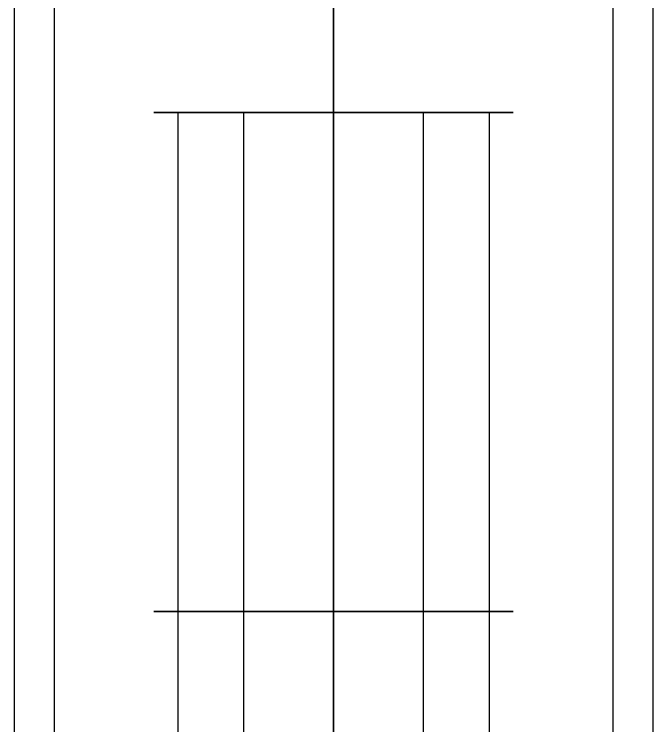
# Model space of a CAD drawing. Header units: millimetres. Extents: x -17 to 2899, y 470 to 2182.
# Drawn here: x 1173.6 to 1189.6, y 487.82 to 505.65 of the extents above; entities that cross this region are included whole.
import ezdxf

# ---------------------------------------------------------------- set-up
doc = ezdxf.new("R2010")
doc.units = ezdxf.units.MM
doc.header["$MEASUREMENT"] = 0
doc.layers.add('Default', color=7, linetype='Continuous', true_color=0x000000)

# ---------------------------------------------------------------- blocks, each defined once
blk = doc.blocks.new('2016.02.17 CM Storage_Foot_Sleeve')
at = {"layer": 'Default'}
for p, q in [((-4.5, 25), (-4.5, 0)), ((-4.5, 25), (4.5, 25)), ((0, 25, 4.5), (0, 0, 4.5)), ((0, 0, -4.5), (0, 25, -4.5)), ((0, 25, -4.5), (0, 25, 4.5)), ((4.5, 25), (4.5, 0)), ((-4.5, 0), (4.5, 0)), ((0, 0, -4.5), (0, 0, 4.5))]:
    blk.add_line(p, q, dxfattribs=at)
at = {"layer": 'Default', "extrusion": (-7.89492e-16, 1, -1.44167e-48)}
blk.add_arc((0, 0, 25), 4.5, 270, 90, dxfattribs=at)
at = {"layer": 'Default', "extrusion": (7.89492e-16, 1, 1.44167e-48)}
blk.add_arc((0, 0, 25), 4.5, 90, 270, dxfattribs=at)
at = {"layer": 'Default', "extrusion": (0, 1, 0)}
for start, end in [(270, 90), (90, 270)]:
    blk.add_arc((0, 0, 12.5), 4.5, start, end, dxfattribs=at)
at = {"layer": 'Default', "extrusion": (9.86865e-17, 1, 2.7391e-33)}
blk.add_arc((0, 0), 4.5, 270, 90, dxfattribs=at)
at = {"layer": 'Default', "extrusion": (-9.86865e-17, 1, -2.7391e-33)}
blk.add_arc((0, 0), 4.5, 90, 270, dxfattribs=at)
blk = doc.blocks.new('lower stop cleaned')
at = {"layer": 'Default', "extrusion": (0.5, 8.04967e-17, -0.866025), "rotation": 270}
blk.add_blockref('2016.02.17 CM Storage_Foot_Sleeve', (3.694, 0), dxfattribs=at)
blk = doc.blocks.new('lower tube_Rr 105mm')
at = {"layer": 'Default'}
for p, q in [((-8, 105), (-8, 0)), ((-7, 105), (-7, 0)), ((0, 0, 7), (0, 105, 7)), ((0, 105, -7), (0, 0, -7)), ((0, 105, 8), (0, 0, 8)), ((0, 0, -8), (0, 105, -8)), ((7, 105), (7, 0)), ((8, 105), (8, 0))]:
    blk.add_line(p, q, dxfattribs=at)
blk = doc.blocks.new('TALLL SHELVING DOUBLE')
at = {"layer": 'Default'}
blk.add_blockref('lower tube_Rr 105mm', (1181.602, 481.203, 982.897), dxfattribs=at)
at = {"layer": 'Default', "extrusion": (-1.11782e-08, -5.46906e-18, 1)}
blk.add_blockref('lower stop cleaned', (1181.602, 474.494, 982.897), dxfattribs=at)
blk.add_blockref('lower stop cleaned', (1181.602, 474.494, 982.897), dxfattribs=at)

msp = doc.modelspace()

# ---------------------------------------------------------------- block references
at = {"layer": 'Default'}
msp.add_blockref('TALLL SHELVING DOUBLE', (0, 0), dxfattribs=at)

doc.saveas('drawing.dxf')
